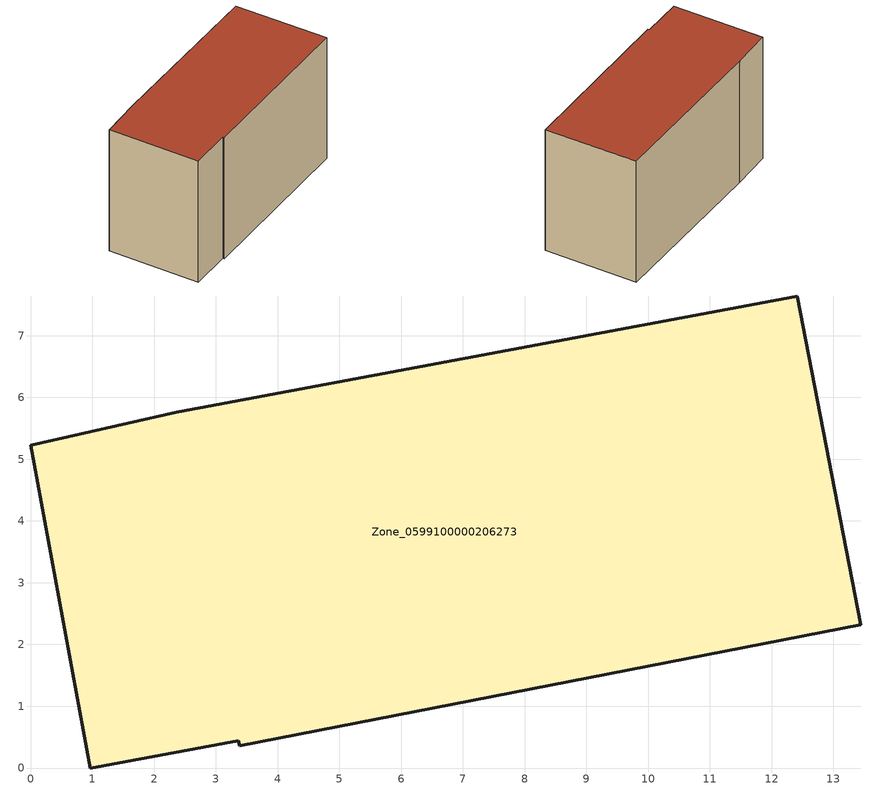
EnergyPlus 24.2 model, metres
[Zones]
Zone_0599100000206273
 floor ground (C_G): 0,5.22 2.36,5.76 12.41,7.64 13.45,2.32 3.39,0.36 3.36,0.45 0.97,0 z0
 wall outside (C_F): 2.36,5.76 0,5.22 0.97,0 3.36,0.45 3.39,0.36 13.45,2.32 12.41,7.64 2.36,5.76 z0:7.62
 roof outside (C_R): 13.45,2.32 12.41,7.64 2.36,5.76 0,5.22 0.97,0 3.36,0.45 3.39,0.36 z7.62
[BUILDING]
Pand.0599100000206273: North Axis=0; Terrain=City; Loads Convergence Tolerance Value=0.04; Temperature Convergence Tolerance Value=0.4; Solar Distribution=FullExterior; Maximum Number of Warmup Days=25; Minimum Number of Warmup Days=1
[Site:Location]
Rotterdam.The.Hague.AP_ZH_NLD Design_Conditions: Latitude=51.96; Longitude=4.45; Time Zone=1; Elevation=-4.5
[SITE:GROUNDTEMPERATURE:BUILDINGSURFACE]
18, 18, 18, 18, 18, 18, 18, 18, 18, 18, 18, 18
[MATERIAL] Thermal Absorptance=0.9; Solar Absorptance=0.7; Visible Absorptance=0.7
Name | Roughness | Thickness | Conductivity | Density | Specific Heat
G.TC.1946 | MediumSmooth | 0.15 | 1 | 540 | 1210
F.TC.1946 | Rough | 0.3 | 0.857143 | 1920 | 840
R.TC.1946 | MediumRough | 0.2 | 0.909091 | 1500 | 1000
[CONSTRUCTION]
C_G: G.TC.1946
C_F: F.TC.1946
C_R: R.TC.1946
[ZONE]
Zone_0599100000206273: Type=1; Multiplier=1; Ceiling Height=Autocalculate; Volume=Autocalculate; Floor Area=autocalculate; Part of Total Floor Area=Yes
[ZONEINFILTRATION:DESIGNFLOWRATE]
Infil_Zone_0599100000206273: Zone or ZoneList or Space or SpaceList=Zone_0599100000206273; Schedule=AlwaysOn; Design Flow Rate Calculation Method=Flow/Area; Flow Rate per Floor Area=0.003; Constant Term Coefficient=1; Temperature Term Coefficient=0; Velocity Term Coefficient=0; Velocity Squared Term Coefficient=0
[HVACTEMPLATE:ZONE:IDEALLOADSAIRSYSTEM]
Zone_0599100000206273: Maximum Heating Supply Air Temperature=50; Minimum Cooling Supply Air Temperature=13; Maximum Heating Supply Air Humidity Ratio=0.0156; Minimum Cooling Supply Air Humidity Ratio=0.0077; Heating Limit=NoLimit; Cooling Limit=NoLimit; Dehumidification Control Type=ConstantSensibleHeatRatio; Cooling Sensible Heat Ratio=0.7; Dehumidification Setpoint=60; Humidification Control Type=None; Humidification Setpoint=30; Outdoor Air Method=None; Outdoor Air Flow Rate per Person=0.00944; Outdoor Air Flow Rate per Zone Floor Area=0; Outdoor Air Flow Rate per Zone=0; Demand Controlled Ventilation Type=None; Outdoor Air Economizer Type=NoEconomizer; Heat Recovery Type=None; Sensible Heat Recovery Effectiveness=0.7; Latent Heat Recovery Effectiveness=0.65
[ZONECONTROL:THERMOSTAT]
ThermostatControl_Zone_0599100000206273: Zone or ZoneList=Zone_0599100000206273; Control Type Schedule=DualSetpointControlType; Control 1=Thermostat_Zone_0599100000206273; Temperature Difference Between Cutout And Setpoint=0
[THERMOSTATSETPOINT:DUALSETPOINT]
Thermostat_Zone_0599100000206273: Heating Setpoint Temperature Schedule=HeatingSetpoint_Zone_0599100000206273; Cooling Setpoint Temperature Schedule=CoolingSetpoint_Zone_0599100000206273
[SCHEDULE:COMPACT]
HeatingSetpoint_Zone_0599100000206273: Through: 12/31, For: AllDays, Until: 24:00, 21
CoolingSetpoint_Zone_0599100000206273: Through: 12/31, For: AllDays, Until: 24:00, 24
DualSetpointControlType: Through: 12/31, For: AllDays, Until: 24:00, 4
AlwaysOn: Through: 12/31, For: AllDays, Until: 24:00, 1
